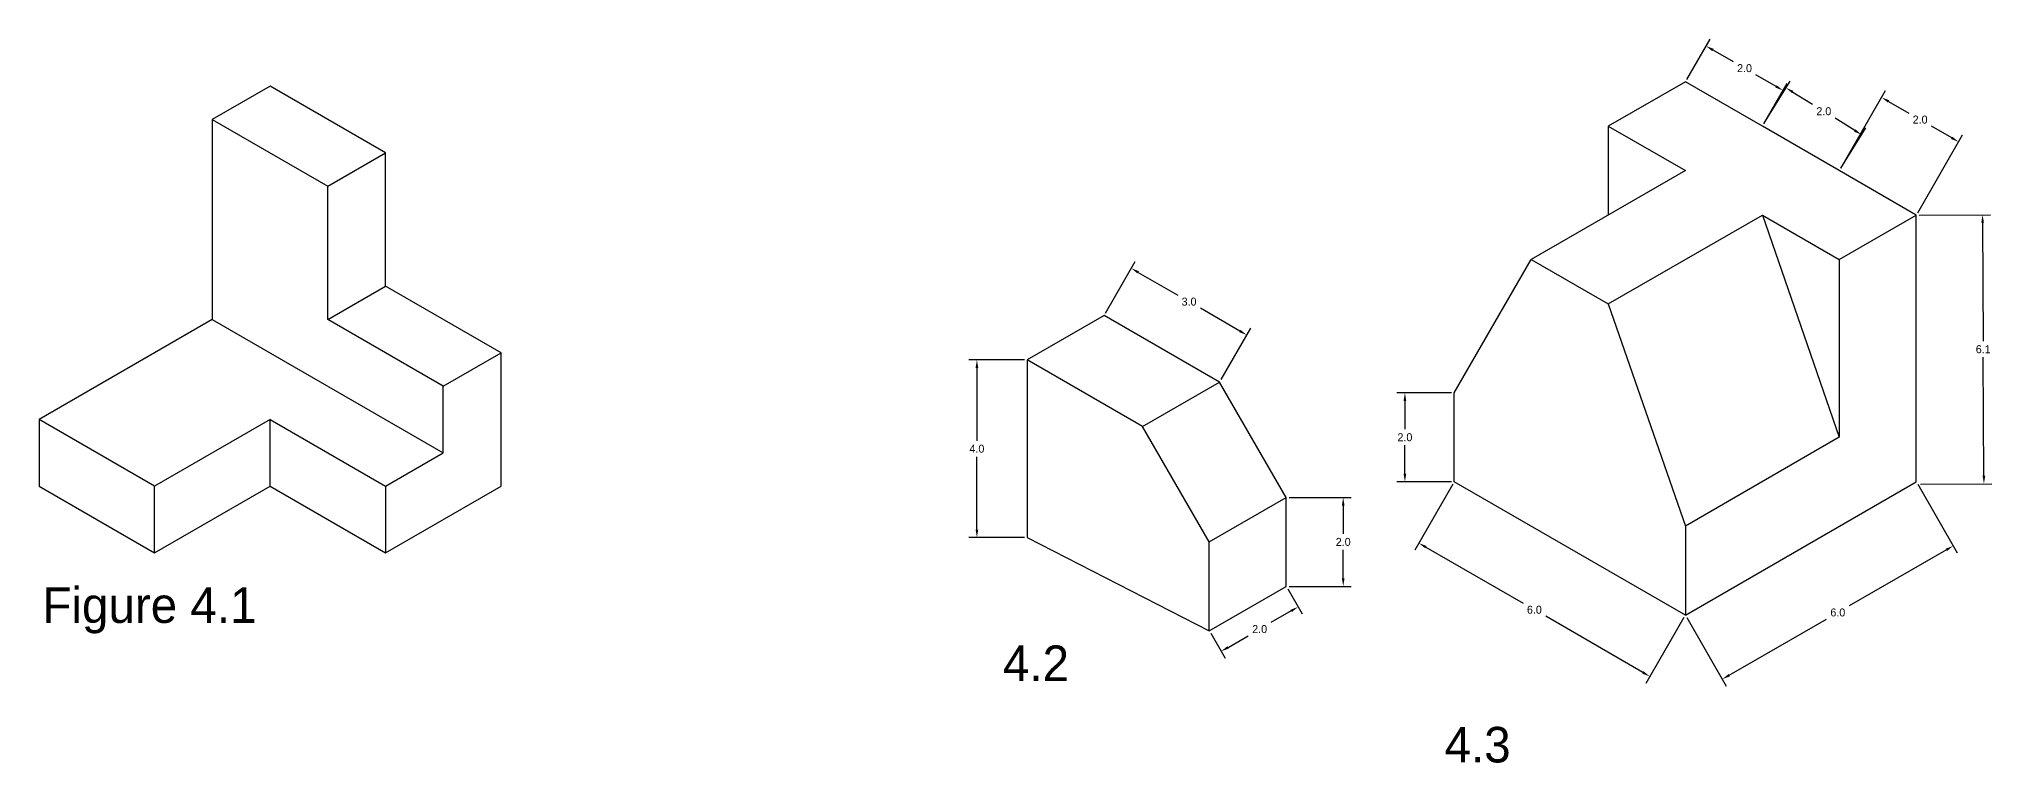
# Model space of a CAD drawing. Header units: inches. Extents: x -4.4 to 86.7, y -0.2 to 20.7.
# Drawn here: x -4.39 to 39.54, y -0.17 to 16.12 of the extents above; entities that cross this region are included whole.
import ezdxf

# ---------------------------------------------------------------- set-up
doc = ezdxf.new("R2010")
doc.units = ezdxf.units.IN
doc.header["$MEASUREMENT"] = 0
doc.dimstyles.get("Standard").update_dxf_attribs({"dimtxt": 0.18, "dimasz": 0.18, "dimexe": 0.18, "dimexo": 0.0625, "dimgap": 0.09, "dimtad": 0, "dimtih": 1, "dimtoh": 1, "dimdec": 1, "dimzin": 0, "dimdsep": 46, "dimtxsty": 'Standard', "dimcen": 0.09, "dimadec": 0, "dimazin": 0, "dimtfac": 1, "dimtdec": 1, "dimtofl": 0, "dimtmove": 0, "dimatfit": 3, "dimfxl": 1, "dimtolj": 1, "dimtzin": 0, "dimarcsym": 0})

# ---------------------------------------------------------------- blocks, each defined once
blk = doc.blocks.new('*D1')
at = {"color": 0, "lineweight": -2}
for p, q in [((23.697, 3.748), (24.022, 3.185)), ((23.776, 3.251), (23.321, 2.988)), ((21.965, 2.748), (22.29, 2.185)), ((22.356, 2.431), (22.811, 2.693))]:
    blk.add_line(p, q, dxfattribs=at)
at = {"color": 0}
for points in [[(23.761, 3.277), (23.791, 3.225), (23.932, 3.341)], [(22.341, 2.457), (22.371, 2.405), (22.2, 2.341)]]:
    blk.add_solid(points, dxfattribs=at)
at = {"layer": 'Defpoints', "color": 0}
for p in [(23.666, 3.802), (23.932, 3.341), (21.934, 2.802)]:
    blk.add_point(p, dxfattribs=at)
at = {"color": 0, "insert": (23.066, 2.841), "char_height": 0.18, "attachment_point": 5}
blk.add_mtext('\\A1;2.0', dxfattribs=at)
blk = doc.blocks.new('*D2')
at = {"color": 0, "lineweight": -2}
for p, q in [((17.773, 8.9), (16.526, 8.9)), ((16.706, 8.72), (16.706, 7.08)), ((16.706, 5.08), (16.706, 6.72)), ((17.773, 4.9), (16.526, 4.9))]:
    blk.add_line(p, q, dxfattribs=at)
at = {"color": 0}
for points in [[(16.676, 8.72), (16.736, 8.72), (16.706, 8.9)], [(16.676, 5.08), (16.736, 5.08), (16.706, 4.9)]]:
    blk.add_solid(points, dxfattribs=at)
at = {"layer": 'Defpoints', "color": 0}
for p in [(17.836, 8.9), (16.706, 4.9), (17.836, 4.9)]:
    blk.add_point(p, dxfattribs=at)
at = {"color": 0, "insert": (16.706, 6.9), "char_height": 0.18, "attachment_point": 5}
blk.add_mtext('\\A1;4.0', dxfattribs=at)
blk = doc.blocks.new('*D3')
at = {"color": 0, "lineweight": -2}
for p, q in [((19.599, 9.954), (20.269, 11.114)), ((20.335, 10.869), (21.223, 10.356)), ((22.621, 9.549), (21.733, 10.061)), ((22.197, 8.454), (22.867, 9.614))]:
    blk.add_line(p, q, dxfattribs=at)
at = {"color": 0}
for points in [[(20.35, 10.895), (20.32, 10.843), (20.179, 10.959)], [(22.636, 9.575), (22.606, 9.523), (22.777, 9.459)]]:
    blk.add_solid(points, dxfattribs=at)
at = {"layer": 'Defpoints', "color": 0}
for p in [(19.568, 9.9), (22.777, 9.459), (22.166, 8.4)]:
    blk.add_point(p, dxfattribs=at)
at = {"color": 0, "insert": (21.478, 10.209), "char_height": 0.18, "attachment_point": 5}
blk.add_mtext('\\A1;3.0', dxfattribs=at)
blk = doc.blocks.new('*D4')
at = {"color": 0, "lineweight": -2}
for p, q in [((23.728, 5.802), (25.126, 5.802)), ((24.946, 5.622), (24.946, 4.982)), ((24.946, 3.982), (24.946, 4.622)), ((23.728, 3.802), (25.126, 3.802))]:
    blk.add_line(p, q, dxfattribs=at)
at = {"color": 0}
for points in [[(24.916, 5.622), (24.976, 5.622), (24.946, 5.802)], [(24.916, 3.982), (24.976, 3.982), (24.946, 3.802)]]:
    blk.add_solid(points, dxfattribs=at)
at = {"layer": 'Defpoints', "color": 0}
for p in [(23.666, 5.802), (23.666, 3.802), (24.946, 3.802)]:
    blk.add_point(p, dxfattribs=at)
at = {"color": 0, "insert": (24.946, 4.802), "char_height": 0.18, "attachment_point": 5}
blk.add_mtext('\\A1;2.0', dxfattribs=at)
blk = doc.blocks.new('*D5')
at = {"color": 0, "lineweight": -2}
for p, q in [((27.414, 6.103), (26.558, 4.62)), ((26.804, 4.686), (28.991, 3.423)), ((31.688, 1.866), (29.501, 3.129)), ((32.61, 3.103), (31.754, 1.62))]:
    blk.add_line(p, q, dxfattribs=at)
at = {"color": 0}
for points in [[(26.819, 4.712), (26.789, 4.66), (26.648, 4.776)], [(31.703, 1.892), (31.673, 1.84), (31.844, 1.776)]]:
    blk.add_solid(points, dxfattribs=at)
at = {"layer": 'Defpoints', "color": 0}
for p in [(27.445, 6.157), (32.642, 3.157), (31.844, 1.776)]:
    blk.add_point(p, dxfattribs=at)
at = {"color": 0, "insert": (29.246, 3.276), "char_height": 0.18, "attachment_point": 5}
blk.add_mtext('\\A1;6.0', dxfattribs=at)
blk = doc.blocks.new('*D6')
at = {"color": 0, "lineweight": -2}
for p, q in [((37.869, 6.103), (38.76, 4.559)), ((38.514, 4.625), (36.327, 3.362)), ((32.673, 3.103), (33.564, 1.559)), ((33.63, 1.805), (35.817, 3.068))]:
    blk.add_line(p, q, dxfattribs=at)
at = {"color": 0}
for points in [[(38.499, 4.651), (38.529, 4.599), (38.67, 4.715)], [(33.615, 1.831), (33.645, 1.779), (33.474, 1.715)]]:
    blk.add_solid(points, dxfattribs=at)
at = {"layer": 'Defpoints', "color": 0}
for p in [(37.838, 6.157), (38.67, 4.715), (32.642, 3.157)]:
    blk.add_point(p, dxfattribs=at)
at = {"color": 0, "insert": (36.072, 3.215), "char_height": 0.18, "attachment_point": 5}
blk.add_mtext('\\A1;6.0', dxfattribs=at)
blk = doc.blocks.new('*D7')
at = {"color": 0, "lineweight": -2}
for p, q in [((36.137, 13.211), (37.147, 14.96)), ((37.213, 14.715), (37.668, 14.452)), ((38.633, 13.895), (38.178, 14.157)), ((37.869, 12.211), (38.879, 13.96))]:
    blk.add_line(p, q, dxfattribs=at)
at = {"color": 0}
for points in [[(37.228, 14.741), (37.198, 14.689), (37.057, 14.805)], [(38.648, 13.921), (38.618, 13.869), (38.789, 13.805)]]:
    blk.add_solid(points, dxfattribs=at)
at = {"layer": 'Defpoints', "color": 0}
for p in [(37.057, 14.805), (36.106, 13.157), (37.838, 12.157)]:
    blk.add_point(p, dxfattribs=at)
at = {"color": 0, "insert": (37.923, 14.305), "char_height": 0.18, "attachment_point": 5}
blk.add_mtext('\\A1;2.0', dxfattribs=at)
blk = doc.blocks.new('*D8')
at = {"color": 0, "lineweight": -2}
for p, q in [((32.673, 15.211), (33.197, 16.118)), ((33.262, 15.872), (33.718, 15.61)), ((34.683, 15.052), (34.228, 15.315)), ((34.405, 14.211), (34.929, 15.118))]:
    blk.add_line(p, q, dxfattribs=at)
at = {"color": 0}
for points in [[(33.277, 15.898), (33.247, 15.846), (33.107, 15.962)], [(34.698, 15.078), (34.668, 15.026), (34.839, 14.962)]]:
    blk.add_solid(points, dxfattribs=at)
at = {"layer": 'Defpoints', "color": 0}
for p in [(32.642, 15.157), (34.839, 14.962), (34.374, 14.157)]:
    blk.add_point(p, dxfattribs=at)
at = {"color": 0, "insert": (33.973, 15.462), "char_height": 0.18, "attachment_point": 5}
blk.add_mtext('\\A1;2.0', dxfattribs=at)
blk = doc.blocks.new('*D9')
at = {"color": 0, "lineweight": -2}
for p, q in [((34.438, 14.264), (35.001, 15.173)), ((35.059, 14.926), (35.502, 14.651)), ((36.454, 14.061), (36.012, 14.335)), ((36.139, 13.21), (36.702, 14.119))]:
    blk.add_line(p, q, dxfattribs=at)
at = {"color": 0}
for points in [[(35.075, 14.951), (35.044, 14.9), (34.906, 15.02)], [(36.47, 14.087), (36.438, 14.036), (36.607, 13.966)]]:
    blk.add_solid(points, dxfattribs=at)
at = {"layer": 'Defpoints', "color": 0}
for p in [(34.405, 14.211), (36.607, 13.966), (36.106, 13.157)]:
    blk.add_point(p, dxfattribs=at)
at = {"color": 0, "insert": (35.757, 14.493), "char_height": 0.18, "attachment_point": 5}
blk.add_mtext('\\A1;2.0', dxfattribs=at)
blk = doc.blocks.new('*D10')
at = {"color": 0, "lineweight": -2}
for p, q in [((37.9, 12.157), (39.508, 12.165)), ((39.329, 11.985), (39.342, 9.318)), ((39.358, 6.29), (39.344, 8.958)), ((37.931, 6.103), (39.539, 6.111))]:
    blk.add_line(p, q, dxfattribs=at)
at = {"color": 0}
for points in [[(39.359, 11.985), (39.299, 11.984), (39.328, 12.165)], [(39.388, 6.291), (39.328, 6.29), (39.359, 6.11)]]:
    blk.add_solid(points, dxfattribs=at)
at = {"layer": 'Defpoints', "color": 0}
for p in [(37.838, 12.157), (37.869, 6.103), (39.359, 6.11)]:
    blk.add_point(p, dxfattribs=at)
at = {"color": 0, "insert": (39.343, 9.138), "char_height": 0.18, "attachment_point": 5}
blk.add_mtext('\\A1;6.1', dxfattribs=at)
blk = doc.blocks.new('*D11')
at = {"color": 0, "lineweight": -2}
for p, q in [((27.383, 8.157), (26.154, 8.157)), ((26.334, 7.977), (26.334, 7.337)), ((26.334, 6.337), (26.334, 6.977)), ((27.383, 6.157), (26.154, 6.157))]:
    blk.add_line(p, q, dxfattribs=at)
at = {"color": 0}
for points in [[(26.304, 7.977), (26.364, 7.977), (26.334, 8.157)], [(26.304, 6.337), (26.364, 6.337), (26.334, 6.157)]]:
    blk.add_solid(points, dxfattribs=at)
at = {"layer": 'Defpoints', "color": 0}
for p in [(26.334, 8.157), (27.445, 8.157), (27.445, 6.157)]:
    blk.add_point(p, dxfattribs=at)
at = {"color": 0, "insert": (26.334, 7.157), "char_height": 0.18, "attachment_point": 5}
blk.add_mtext('\\A1;2.0', dxfattribs=at)

msp = doc.modelspace()

# ---------------------------------------------------------------- linework, layer by layer
for p, q in [((0.805, 15.056), (-0.494, 14.306)), ((3.403, 13.556), (0.805, 15.056)), ((32.642, 15.157), (30.909, 14.157)), ((34.374, 14.157), (32.642, 15.157)), ((-0.494, 14.306), (-0.494, 9.806)), ((-0.494, 14.306), (2.104, 12.806)), ((30.909, 14.157), (32.642, 13.157)), ((30.909, 14.157), (30.909, 12.157)), ((36.106, 13.157), (34.374, 14.157)), ((2.104, 12.806), (3.403, 13.556)), ((3.403, 10.556), (3.403, 13.556)), ((2.104, 9.806), (2.104, 12.806)), ((32.642, 13.157), (29.177, 11.157)), ((37.838, 12.157), (36.106, 13.157)), ((30.909, 10.157), (34.374, 12.157)), ((34.374, 12.157), (36.106, 11.157)), ((34.374, 12.157), (36.106, 7.157)), ((36.106, 11.157), (37.838, 12.157)), ((37.838, 6.157), (37.838, 12.157)), ((27.445, 8.157), (29.177, 11.157)), ((29.177, 11.157), (30.909, 10.157)), ((36.106, 11.157), (36.106, 7.157)), ((2.104, 9.806), (3.403, 10.556)), ((6.001, 9.056), (3.403, 10.556)), ((30.909, 10.157), (32.642, 5.157)), ((-0.494, 9.806), (-4.391, 7.556)), ((-0.494, 9.806), (4.702, 6.806)), ((4.702, 8.306), (2.104, 9.806)), ((19.568, 9.9), (17.836, 8.9)), ((22.166, 8.4), (19.568, 9.9)), ((4.702, 8.306), (6.001, 9.056)), ((6.001, 6.056), (6.001, 9.056)), ((17.836, 8.9), (17.836, 4.9)), ((20.434, 7.4), (17.836, 8.9)), ((20.434, 7.4), (22.166, 8.4)), ((23.666, 5.802), (22.166, 8.4)), ((4.702, 6.806), (4.702, 8.306)), ((27.445, 6.157), (27.445, 8.157)), ((-4.391, 7.556), (-4.391, 6.056)), ((-1.793, 6.056), (-4.391, 7.556)), ((0.805, 7.556), (-1.793, 6.056)), ((0.805, 6.056), (0.805, 7.556)), ((0.805, 7.556), (3.403, 6.056)), ((21.934, 4.802), (20.434, 7.4)), ((36.106, 7.157), (32.642, 5.157)), ((3.403, 6.056), (4.702, 6.806)), ((32.642, 3.157), (27.445, 6.157)), ((32.642, 3.157), (37.838, 6.157)), ((-4.391, 6.056), (-1.793, 4.556)), ((-1.793, 4.556), (0.805, 6.056)), ((-1.793, 4.556), (-1.793, 6.056)), ((0.805, 6.056), (3.403, 4.556)), ((3.403, 4.556), (6.001, 6.056)), ((3.403, 6.056), (3.403, 4.556)), ((21.934, 4.802), (23.666, 5.802)), ((23.666, 3.802), (23.666, 5.802)), ((17.836, 4.9), (21.934, 2.802)), ((32.642, 5.157), (32.642, 3.157)), ((21.934, 2.802), (21.934, 4.802)), ((21.934, 2.802), (23.666, 3.802))]:
    msp.add_line(p, q)

# ---------------------------------------------------------------- texts
at = {"char_height": 0.8, "attachment_point": 1}
for s, insert, width in [('{\\C1;Figure 4.1}', (-4.316, 3.781), 8.24911), ('{\\C1;4.2}', (17.291, 2.473), 5.87816), ('4.3', (27.225, 0.641), 8.98266)]:
    msp.add_mtext(s, dxfattribs=dict(at, insert=insert, width=width))

# ---------------------------------------------------------------- dimensions: what is measured, and where the dimension line sits
for p1, p2, distance, picture, middle in [((32.642, 15.157), (34.374, 14.157), 0.93, '*D8', (33.973, 15.462)), ((34.405, 14.211), (36.106, 13.157), 0.952, '*D9', (35.757, 14.493)), ((37.838, 12.157), (36.106, 13.157), -1.903, '*D7', (37.923, 14.305)), ((37.838, 12.157), (37.869, 6.103), 1.49, '*D10', (39.343, 9.138)), ((19.568, 9.9), (22.166, 8.4), 1.222, '*D3', (21.478, 10.209)), ((17.836, 8.9), (17.836, 4.9), -1.129, '*D2', (16.706, 6.9)), ((27.445, 6.157), (27.445, 8.157), 1.112, '*D11', (26.334, 7.157)), ((27.445, 6.157), (32.642, 3.157), -1.594, '*D5', (29.246, 3.276)), ((32.642, 3.157), (37.838, 6.157), -1.665, '*D6', (36.072, 3.215)), ((23.666, 5.802), (23.666, 3.802), 1.28, '*D4', (24.946, 4.802)), ((21.934, 2.802), (23.666, 3.802), -0.533, '*D1', (23.066, 2.841))]:
    dim = msp.add_aligned_dim(p1=p1, p2=p2, distance=distance, dimstyle='Standard')
    dim.commit()
    dim.dimension.update_dxf_attribs({"geometry": picture, "text_midpoint": middle})

doc.saveas('drawing.dxf')
